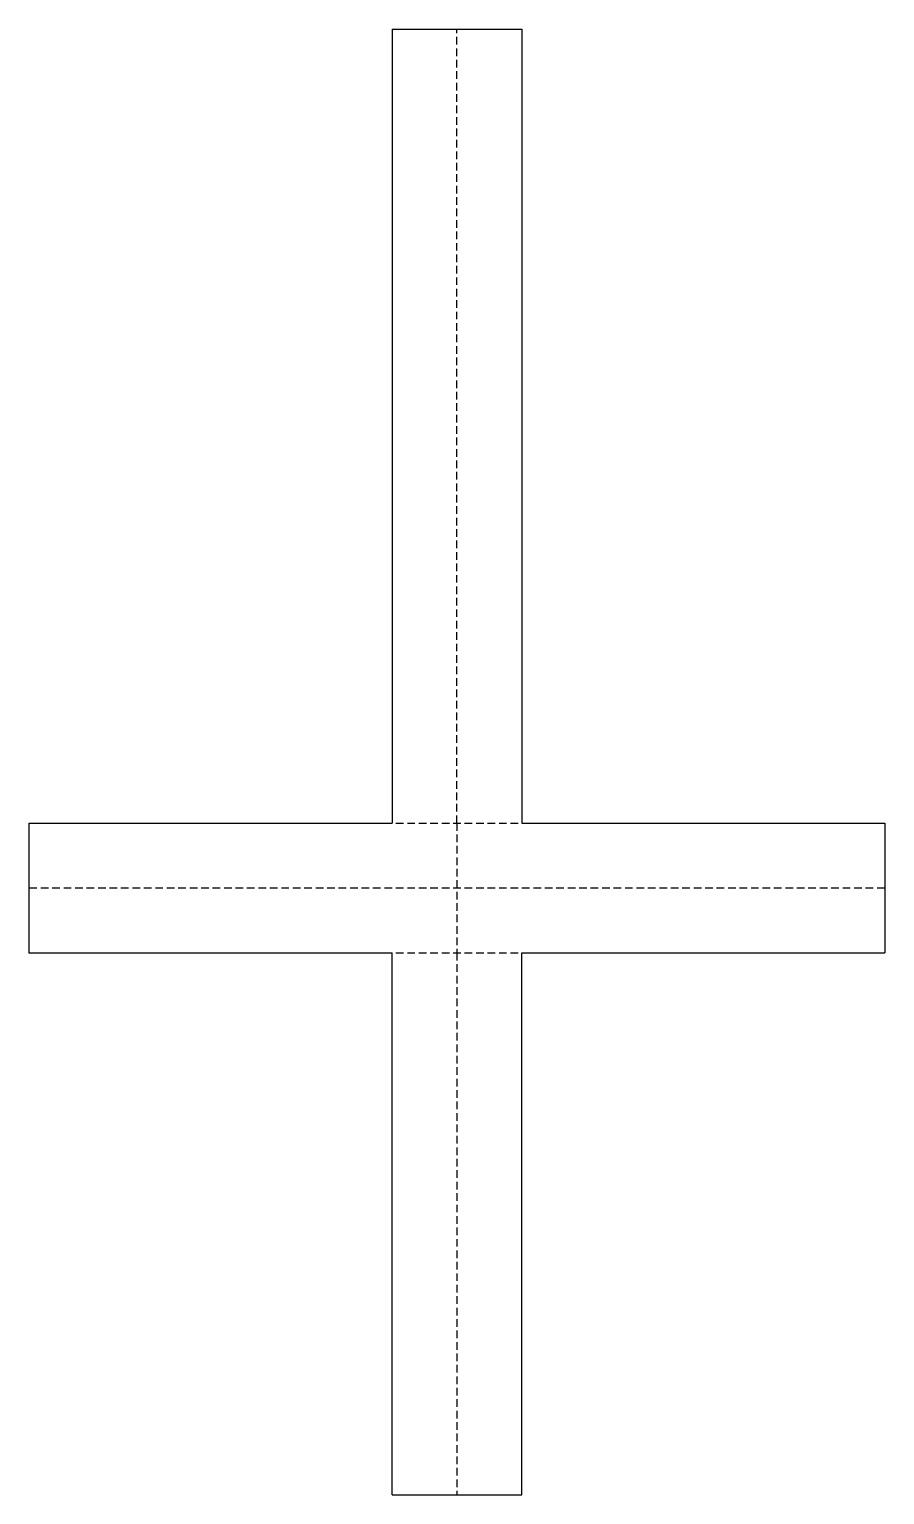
# Model space of a CAD drawing. Header units: millimetres. Extents: x 0 to 56, y -35.5 to 60.5.
import ezdxf

# ---------------------------------------------------------------- set-up
doc = ezdxf.new("R2010")
doc.units = ezdxf.units.MM
doc.linetypes.add('DASHED', pattern=[0.75, 0.5, -0.25])
doc.layers.get('0').update_dxf_attribs({"linetype": 'CONTINUOUS'})
doc.layers.add('1', color=7, linetype='DASHED')

msp = doc.modelspace()

# ---------------------------------------------------------------- linework, layer by layer
for p, q in [((23.75, 60.5), (32.25, 60.5)), ((23.75, 60.5), (23.75, 8.5)), ((32.25, 60.5), (32.25, 8.5)), ((0, 0), (0, 8.5)), ((0, 8.5), (23.75, 8.5)), ((32.25, 8.5), (56, 8.5)), ((56, 8.5), (56, 0)), ((0, 0), (23.75, 0)), ((23.75, -35.5), (23.75, 0)), ((32.25, -35.5), (32.25, 0)), ((32.25, 0), (56, 0)), ((23.75, -35.5), (32.25, -35.5))]:
    msp.add_line(p, q)
msp.add_point((0, 0))
at = {"layer": '1'}
for p, q in [((28, 8.5), (28, 60.5)), ((0, 8.5), (56, 8.5)), ((28, 8.5), (28, 0)), ((0, 4.25), (56, 4.25)), ((0, 0), (56, 0)), ((28, 0), (28, -35.5))]:
    msp.add_line(p, q, dxfattribs=at)

doc.saveas('drawing.dxf')
